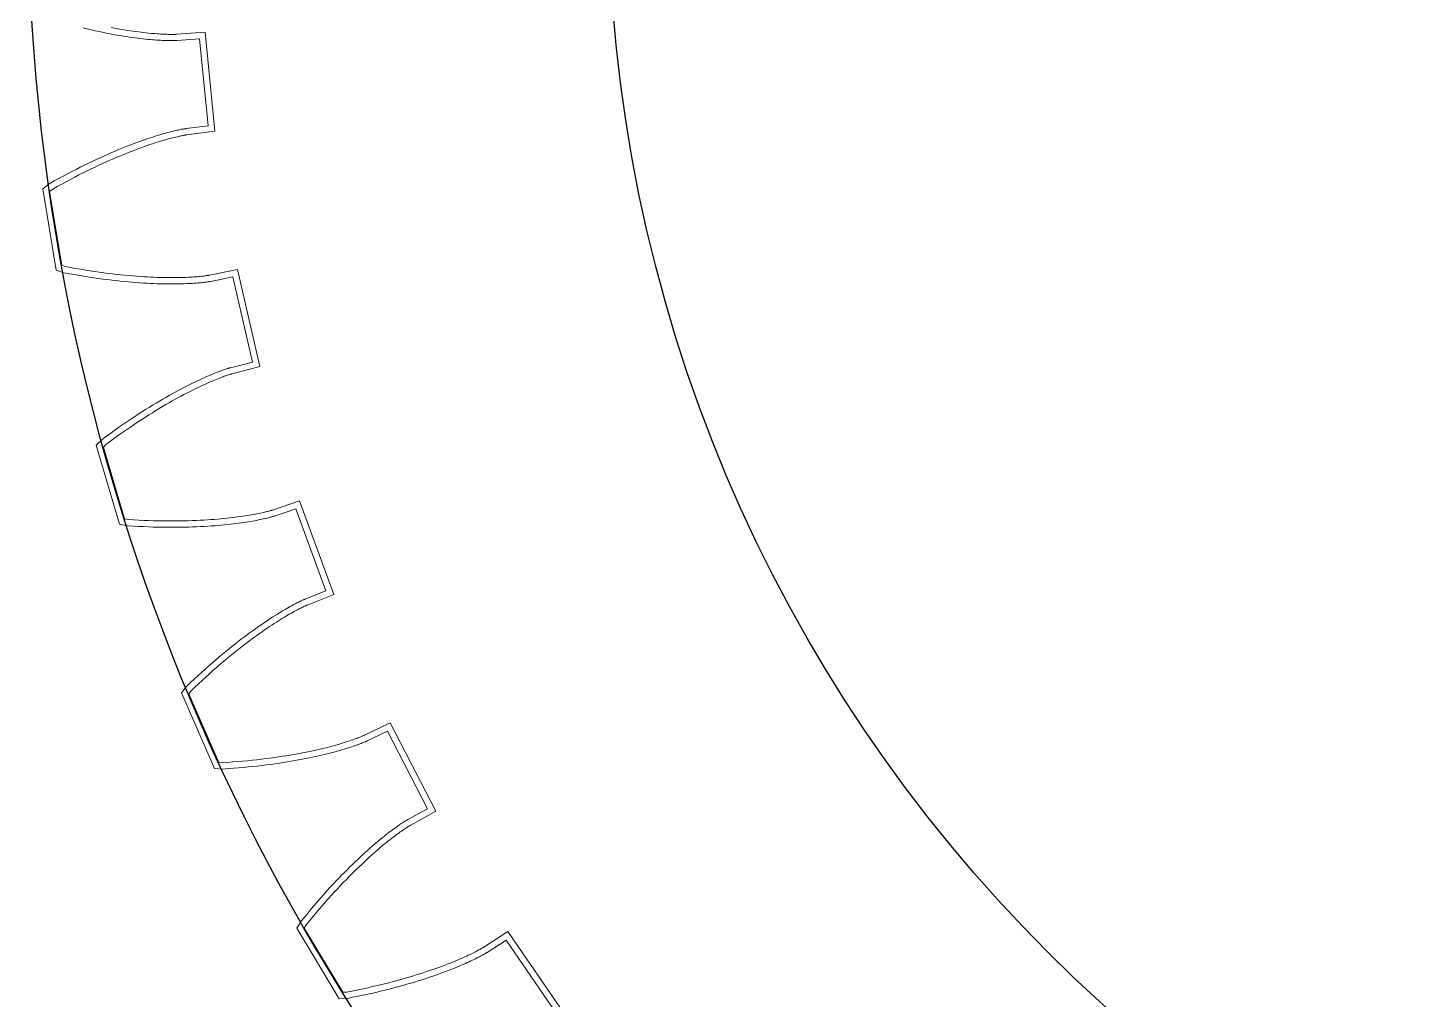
# Model space of a CAD drawing. Header units: inches. Extents: x -44 to 82, y -33 to 33.
# Drawn here: x -33.02 to -10.79, y -17.59 to -2.16 of the extents above; entities that cross this region are included whole.
import ezdxf

# ---------------------------------------------------------------- set-up
doc = ezdxf.new("R2010")
doc.units = ezdxf.units.IN
doc.header["$MEASUREMENT"] = 0
for name, color, linetype in [('gearMount', 6, 'Continuous'), ('gearsBot_kerf', 133, 'Continuous'), ('gearsTop', 5, 'Continuous'), ('gearsTop_kerf', 163, 'Continuous')]:
    doc.layers.add(name, color=color, linetype=linetype)

msp = doc.modelspace()

# ---------------------------------------------------------------- linework, layer by layer
at = {"layer": 'gearMount'}
msp.add_circle((0.001, -0.004), 33.02, dxfattribs=at)
at = {"layer": 'gearsBot_kerf', "lineweight": 18}
msp.add_lwpolyline([(-32.144, -2.159), (-32.079, -2.175), (-32.016, -2.19), (-31.954, -2.203), (-31.893, -2.217), (-31.834, -2.229), (-31.776, -2.241), (-31.719, -2.252), (-31.664, -2.262), (-31.61, -2.272), (-31.558, -2.281), (-31.507, -2.289), (-31.457, -2.297), (-31.409, -2.304), (-31.363, -2.311), (-31.317, -2.317), (-31.274, -2.323), (-31.231, -2.328), (-31.19, -2.333), (-31.151, -2.337), (-31.113, -2.341), (-31.076, -2.344), (-31.041, -2.347), (-31.008, -2.35), (-30.976, -2.352), (-30.945, -2.354), (-30.916, -2.356), (-30.888, -2.358), (-30.862, -2.359), (-30.838, -2.36), (-30.815, -2.36), (-30.793, -2.361), (-30.773, -2.361), (-30.754, -2.361), (-30.737, -2.361), (-30.721, -2.361), (-30.707, -2.361), (-30.694, -2.361), (-30.683, -2.361), (-30.674, -2.36), (-30.665, -2.36), (-30.659, -2.36), (-30.653, -2.36), (-30.296, -2.333), (-30.158, -3.713), (-30.513, -3.758), (-30.519, -3.759), (-30.526, -3.76), (-30.534, -3.761), (-30.543, -3.763), (-30.554, -3.765), (-30.567, -3.767), (-30.581, -3.769), (-30.596, -3.773), (-30.613, -3.776), (-30.631, -3.78), (-30.651, -3.784), (-30.672, -3.789), (-30.694, -3.794), (-30.718, -3.8), (-30.744, -3.806), (-30.771, -3.813), (-30.799, -3.821), (-30.828, -3.829), (-30.859, -3.837), (-30.892, -3.847), (-30.925, -3.857), (-30.961, -3.867), (-30.997, -3.879), (-31.035, -3.891), (-31.074, -3.903), (-31.114, -3.917), (-31.156, -3.931), (-31.199, -3.946), (-31.244, -3.962), (-31.289, -3.978), (-31.336, -3.996), (-31.385, -4.014), (-31.434, -4.033), (-31.485, -4.054), (-31.537, -4.075), (-31.59, -4.097), (-31.645, -4.119), (-31.701, -4.143), (-31.757, -4.168), (-31.816, -4.194), (-31.875, -4.221), (-31.935, -4.249), (-31.997, -4.278), (-32.06, -4.308), (-32.124, -4.339), (-32.189, -4.371), (-32.255, -4.405), (-32.322, -4.439), (-32.39, -4.475), (-32.46, -4.512), (-32.53, -4.55), (-32.602, -4.589), (-32.68, -4.633), (-32.783, -4.712), (-32.572, -6.003), (-32.449, -6.045), (-32.361, -6.061), (-32.28, -6.076), (-32.201, -6.089), (-32.124, -6.102), (-32.048, -6.114), (-31.973, -6.125), (-31.9, -6.136), (-31.828, -6.146), (-31.757, -6.155), (-31.688, -6.163), (-31.62, -6.171), (-31.554, -6.178), (-31.489, -6.185), (-31.426, -6.191), (-31.364, -6.196), (-31.304, -6.201), (-31.245, -6.206), (-31.187, -6.209), (-31.131, -6.213), (-31.077, -6.216), (-31.024, -6.218), (-30.972, -6.22), (-30.922, -6.222), (-30.873, -6.223), (-30.826, -6.224), (-30.78, -6.224), (-30.736, -6.224), (-30.694, -6.224), (-30.653, -6.224), (-30.613, -6.223), (-30.575, -6.222), (-30.538, -6.221), (-30.503, -6.219), (-30.469, -6.218), (-30.437, -6.216), (-30.407, -6.214), (-30.378, -6.212), (-30.35, -6.21), (-30.324, -6.208), (-30.299, -6.206), (-30.276, -6.204), (-30.255, -6.202), (-30.235, -6.2), (-30.216, -6.197), (-30.199, -6.195), (-30.183, -6.193), (-30.169, -6.191), (-30.157, -6.19), (-30.146, -6.188), (-30.136, -6.186), (-30.128, -6.185), (-30.122, -6.184), (-30.116, -6.183), (-29.765, -6.112), (-29.456, -7.464), (-29.802, -7.553), (-29.807, -7.554), (-29.814, -7.556), (-29.822, -7.558), (-29.831, -7.561), (-29.842, -7.564), (-29.854, -7.568), (-29.867, -7.573), (-29.882, -7.578), (-29.899, -7.583), (-29.916, -7.589), (-29.935, -7.596), (-29.956, -7.604), (-29.977, -7.612), (-30, -7.62), (-30.025, -7.63), (-30.05, -7.64), (-30.077, -7.651), (-30.106, -7.663), (-30.136, -7.675), (-30.166, -7.688), (-30.199, -7.702), (-30.232, -7.717), (-30.267, -7.733), (-30.303, -7.75), (-30.34, -7.767), (-30.379, -7.786), (-30.418, -7.805), (-30.459, -7.825), (-30.501, -7.847), (-30.544, -7.869), (-30.589, -7.892), (-30.635, -7.916), (-30.681, -7.942), (-30.729, -7.968), (-30.778, -7.995), (-30.828, -8.024), (-30.879, -8.053), (-30.932, -8.084), (-30.985, -8.116), (-31.039, -8.149), (-31.095, -8.183), (-31.151, -8.218), (-31.209, -8.255), (-31.267, -8.292), (-31.327, -8.331), (-31.387, -8.371), (-31.449, -8.413), (-31.511, -8.456), (-31.575, -8.5), (-31.639, -8.545), (-31.704, -8.592), (-31.77, -8.64), (-31.842, -8.693), (-31.935, -8.784), (-31.563, -10.038), (-31.436, -10.064), (-31.346, -10.069), (-31.265, -10.074), (-31.185, -10.077), (-31.106, -10.08), (-31.029, -10.083), (-30.954, -10.085), (-30.879, -10.086), (-30.807, -10.087), (-30.736, -10.087), (-30.666, -10.087), (-30.598, -10.086), (-30.531, -10.085), (-30.466, -10.083), (-30.403, -10.081), (-30.341, -10.079), (-30.28, -10.076), (-30.221, -10.073), (-30.164, -10.069), (-30.108, -10.066), (-30.053, -10.062), (-30, -10.057), (-29.949, -10.053), (-29.899, -10.048), (-29.85, -10.043), (-29.803, -10.038), (-29.758, -10.033), (-29.714, -10.028), (-29.672, -10.022), (-29.631, -10.016), (-29.592, -10.011), (-29.554, -10.005), (-29.518, -9.999), (-29.483, -9.994), (-29.45, -9.988), (-29.419, -9.982), (-29.388, -9.977), (-29.36, -9.971), (-29.333, -9.965), (-29.307, -9.96), (-29.283, -9.955), (-29.26, -9.95), (-29.239, -9.945), (-29.22, -9.94), (-29.202, -9.936), (-29.185, -9.932), (-29.17, -9.928), (-29.156, -9.924), (-29.144, -9.921), (-29.133, -9.918), (-29.124, -9.915), (-29.116, -9.913), (-29.109, -9.911), (-29.104, -9.909), (-28.765, -9.795), (-28.288, -11.097), (-28.621, -11.228), (-28.626, -11.231), (-28.632, -11.233), (-28.64, -11.237), (-28.649, -11.241), (-28.659, -11.245), (-28.67, -11.25), (-28.683, -11.257), (-28.697, -11.263), (-28.713, -11.271), (-28.73, -11.279), (-28.748, -11.288), (-28.767, -11.298), (-28.787, -11.309), (-28.809, -11.32), (-28.832, -11.333), (-28.856, -11.346), (-28.882, -11.36), (-28.909, -11.376), (-28.936, -11.392), (-28.965, -11.409), (-28.996, -11.427), (-29.027, -11.446), (-29.059, -11.466), (-29.093, -11.487), (-29.128, -11.509), (-29.164, -11.532), (-29.201, -11.556), (-29.239, -11.581), (-29.278, -11.608), (-29.318, -11.635), (-29.359, -11.664), (-29.401, -11.694), (-29.444, -11.724), (-29.489, -11.757), (-29.534, -11.79), (-29.58, -11.824), (-29.627, -11.86), (-29.675, -11.897), (-29.724, -11.935), (-29.774, -11.975), (-29.825, -12.016), (-29.876, -12.058), (-29.929, -12.101), (-29.982, -12.146), (-30.036, -12.192), (-30.091, -12.239), (-30.147, -12.288), (-30.203, -12.339), (-30.261, -12.39), (-30.319, -12.443), (-30.378, -12.498), (-30.437, -12.553), (-30.502, -12.615), (-30.582, -12.717), (-30.057, -13.915), (-29.927, -13.925), (-29.838, -13.919), (-29.756, -13.913), (-29.676, -13.907), (-29.598, -13.9), (-29.521, -13.892), (-29.446, -13.885), (-29.372, -13.877), (-29.3, -13.868), (-29.23, -13.86), (-29.161, -13.851), (-29.093, -13.841), (-29.027, -13.832), (-28.963, -13.822), (-28.9, -13.812), (-28.839, -13.802), (-28.779, -13.792), (-28.721, -13.781), (-28.664, -13.771), (-28.609, -13.76), (-28.555, -13.749), (-28.503, -13.738), (-28.453, -13.727), (-28.404, -13.716), (-28.357, -13.705), (-28.311, -13.695), (-28.266, -13.684), (-28.224, -13.673), (-28.182, -13.662), (-28.143, -13.651), (-28.104, -13.641), (-28.068, -13.63), (-28.033, -13.62), (-27.999, -13.61), (-27.967, -13.6), (-27.936, -13.591), (-27.907, -13.581), (-27.879, -13.572), (-27.853, -13.563), (-27.828, -13.555), (-27.805, -13.547), (-27.783, -13.539), (-27.763, -13.531), (-27.744, -13.524), (-27.726, -13.518), (-27.71, -13.511), (-27.696, -13.505), (-27.683, -13.5), (-27.671, -13.495), (-27.661, -13.491), (-27.652, -13.487), (-27.644, -13.484), (-27.638, -13.481), (-27.633, -13.478), (-27.311, -13.323), (-26.675, -14.555), (-26.988, -14.727), (-26.993, -14.73), (-26.999, -14.733), (-27.006, -14.738), (-27.014, -14.743), (-27.024, -14.749), (-27.035, -14.755), (-27.047, -14.763), (-27.06, -14.771), (-27.074, -14.781), (-27.09, -14.791), (-27.107, -14.802), (-27.124, -14.815), (-27.143, -14.828), (-27.164, -14.842), (-27.185, -14.857), (-27.207, -14.874), (-27.231, -14.891), (-27.255, -14.909), (-27.281, -14.929), (-27.308, -14.949), (-27.335, -14.971), (-27.364, -14.994), (-27.394, -15.018), (-27.424, -15.043), (-27.456, -15.069), (-27.489, -15.096), (-27.522, -15.125), (-27.557, -15.155), (-27.593, -15.186), (-27.629, -15.218), (-27.666, -15.252), (-27.704, -15.286), (-27.743, -15.323), (-27.783, -15.36), (-27.824, -15.399), (-27.865, -15.439), (-27.907, -15.48), (-27.95, -15.523), (-27.994, -15.567), (-28.039, -15.612), (-28.084, -15.659), (-28.13, -15.707), (-28.176, -15.757), (-28.224, -15.808), (-28.272, -15.861), (-28.32, -15.915), (-28.37, -15.97), (-28.419, -16.027), (-28.47, -16.085), (-28.521, -16.145), (-28.572, -16.206), (-28.624, -16.269), (-28.681, -16.339), (-28.748, -16.45), (-28.076, -17.572), (-27.947, -17.566), (-27.858, -17.549), (-27.778, -17.533), (-27.7, -17.516), (-27.623, -17.5), (-27.548, -17.483), (-27.474, -17.466), (-27.402, -17.449), (-27.331, -17.431), (-27.263, -17.414), (-27.195, -17.396), (-27.129, -17.379), (-27.065, -17.361), (-27.002, -17.343), (-26.941, -17.326), (-26.882, -17.308), (-26.824, -17.29), (-26.767, -17.272), (-26.713, -17.255), (-26.659, -17.237), (-26.608, -17.22), (-26.557, -17.203), (-26.509, -17.185), (-26.461, -17.168), (-26.416, -17.152), (-26.372, -17.135), (-26.329, -17.119), (-26.288, -17.103), (-26.248, -17.087), (-26.21, -17.071), (-26.174, -17.056), (-26.139, -17.041), (-26.105, -17.026), (-26.073, -17.012), (-26.042, -16.998), (-26.013, -16.985), (-25.985, -16.972), (-25.959, -16.96), (-25.934, -16.948), (-25.91, -16.936), (-25.888, -16.925), (-25.868, -16.914), (-25.848, -16.904), (-25.831, -16.895), (-25.814, -16.886), (-25.799, -16.878), (-25.785, -16.87), (-25.773, -16.863), (-25.762, -16.857), (-25.752, -16.851), (-25.744, -16.847), (-25.737, -16.842), (-25.731, -16.839), (-25.726, -16.836), (-25.426, -16.641), (-24.641, -17.784)], dxfattribs=at)
at = {"layer": 'gearsTop', "lineweight": 18}
msp.add_lwpolyline([(-31.7, -2.153), (-31.646, -2.164), (-31.593, -2.173), (-31.541, -2.182), (-31.491, -2.19), (-31.442, -2.198), (-31.395, -2.205), (-31.349, -2.212), (-31.304, -2.218), (-31.261, -2.223), (-31.219, -2.229), (-31.179, -2.233), (-31.141, -2.237), (-31.103, -2.241), (-31.067, -2.245), (-31.033, -2.248), (-31, -2.25), (-30.969, -2.253), (-30.939, -2.255), (-30.911, -2.256), (-30.884, -2.258), (-30.858, -2.259), (-30.834, -2.26), (-30.812, -2.26), (-30.791, -2.261), (-30.771, -2.261), (-30.753, -2.261), (-30.737, -2.261), (-30.722, -2.261), (-30.708, -2.261), (-30.696, -2.261), (-30.686, -2.261), (-30.677, -2.261), (-30.67, -2.26), (-30.664, -2.26), (-30.659, -2.26), (-30.206, -2.226), (-30.049, -3.8), (-30.499, -3.857), (-30.504, -3.858), (-30.51, -3.858), (-30.517, -3.86), (-30.526, -3.861), (-30.536, -3.863), (-30.548, -3.865), (-30.561, -3.868), (-30.576, -3.871), (-30.592, -3.874), (-30.61, -3.878), (-30.629, -3.882), (-30.649, -3.886), (-30.671, -3.892), (-30.695, -3.897), (-30.719, -3.903), (-30.745, -3.91), (-30.773, -3.917), (-30.802, -3.925), (-30.832, -3.934), (-30.864, -3.943), (-30.897, -3.952), (-30.931, -3.963), (-30.967, -3.974), (-31.004, -3.986), (-31.043, -3.998), (-31.082, -4.011), (-31.124, -4.025), (-31.166, -4.04), (-31.21, -4.056), (-31.255, -4.072), (-31.301, -4.089), (-31.349, -4.108), (-31.398, -4.127), (-31.448, -4.146), (-31.499, -4.167), (-31.552, -4.189), (-31.606, -4.211), (-31.661, -4.235), (-31.717, -4.26), (-31.775, -4.285), (-31.833, -4.312), (-31.893, -4.34), (-31.954, -4.368), (-32.016, -4.398), (-32.08, -4.429), (-32.144, -4.461), (-32.209, -4.494), (-32.276, -4.528), (-32.344, -4.564), (-32.413, -4.6), (-32.482, -4.638), (-32.553, -4.677), (-32.625, -4.717), (-32.675, -4.755), (-32.483, -5.927), (-32.424, -5.948), (-32.343, -5.963), (-32.263, -5.977), (-32.185, -5.991), (-32.108, -6.003), (-32.032, -6.015), (-31.958, -6.027), (-31.886, -6.037), (-31.814, -6.047), (-31.745, -6.056), (-31.676, -6.064), (-31.609, -6.072), (-31.544, -6.079), (-31.48, -6.086), (-31.417, -6.091), (-31.356, -6.097), (-31.296, -6.102), (-31.238, -6.106), (-31.181, -6.11), (-31.126, -6.113), (-31.072, -6.116), (-31.019, -6.118), (-30.968, -6.12), (-30.919, -6.122), (-30.871, -6.123), (-30.825, -6.124), (-30.78, -6.124), (-30.736, -6.124), (-30.694, -6.124), (-30.654, -6.124), (-30.615, -6.123), (-30.578, -6.122), (-30.542, -6.121), (-30.507, -6.12), (-30.474, -6.118), (-30.443, -6.116), (-30.413, -6.115), (-30.385, -6.113), (-30.358, -6.111), (-30.332, -6.109), (-30.308, -6.107), (-30.286, -6.104), (-30.265, -6.102), (-30.246, -6.1), (-30.228, -6.098), (-30.212, -6.096), (-30.197, -6.094), (-30.183, -6.092), (-30.171, -6.091), (-30.161, -6.089), (-30.152, -6.088), (-30.145, -6.086), (-30.139, -6.085), (-30.135, -6.085), (-29.69, -5.995), (-29.336, -7.536), (-29.776, -7.649), (-29.78, -7.65), (-29.786, -7.652), (-29.793, -7.654), (-29.802, -7.657), (-29.812, -7.66), (-29.823, -7.664), (-29.836, -7.668), (-29.85, -7.672), (-29.866, -7.678), (-29.883, -7.684), (-29.901, -7.69), (-29.921, -7.697), (-29.942, -7.705), (-29.965, -7.714), (-29.988, -7.723), (-30.013, -7.733), (-30.04, -7.744), (-30.067, -7.755), (-30.096, -7.767), (-30.127, -7.78), (-30.158, -7.794), (-30.191, -7.809), (-30.225, -7.824), (-30.261, -7.84), (-30.297, -7.858), (-30.335, -7.876), (-30.374, -7.895), (-30.414, -7.915), (-30.456, -7.936), (-30.498, -7.958), (-30.542, -7.98), (-30.587, -8.004), (-30.633, -8.029), (-30.681, -8.055), (-30.729, -8.082), (-30.779, -8.11), (-30.829, -8.14), (-30.881, -8.17), (-30.934, -8.201), (-30.987, -8.234), (-31.042, -8.268), (-31.098, -8.303), (-31.155, -8.339), (-31.213, -8.376), (-31.272, -8.415), (-31.332, -8.455), (-31.393, -8.496), (-31.454, -8.538), (-31.517, -8.582), (-31.581, -8.626), (-31.645, -8.673), (-31.711, -8.72), (-31.777, -8.769), (-31.822, -8.813), (-31.484, -9.952), (-31.423, -9.965), (-31.341, -9.97), (-31.26, -9.974), (-31.181, -9.977), (-31.103, -9.98), (-31.026, -9.983), (-30.951, -9.985), (-30.878, -9.986), (-30.806, -9.987), (-30.736, -9.987), (-30.667, -9.987), (-30.599, -9.986), (-30.534, -9.985), (-30.469, -9.983), (-30.406, -9.981), (-30.345, -9.979), (-30.285, -9.976), (-30.227, -9.973), (-30.17, -9.97), (-30.115, -9.966), (-30.061, -9.962), (-30.008, -9.958), (-29.958, -9.953), (-29.908, -9.949), (-29.861, -9.944), (-29.815, -9.939), (-29.77, -9.934), (-29.727, -9.928), (-29.685, -9.923), (-29.645, -9.917), (-29.607, -9.912), (-29.57, -9.906), (-29.534, -9.901), (-29.5, -9.895), (-29.468, -9.889), (-29.437, -9.884), (-29.407, -9.878), (-29.379, -9.873), (-29.353, -9.868), (-29.328, -9.862), (-29.304, -9.857), (-29.283, -9.852), (-29.262, -9.848), (-29.243, -9.843), (-29.226, -9.839), (-29.21, -9.835), (-29.195, -9.831), (-29.182, -9.828), (-29.171, -9.824), (-29.161, -9.821), (-29.152, -9.819), (-29.145, -9.817), (-29.139, -9.815), (-29.135, -9.814), (-28.705, -9.669), (-28.161, -11.154), (-28.583, -11.321), (-28.587, -11.323), (-28.593, -11.325), (-28.6, -11.328), (-28.608, -11.332), (-28.617, -11.336), (-28.628, -11.341), (-28.64, -11.347), (-28.654, -11.353), (-28.669, -11.361), (-28.685, -11.369), (-28.702, -11.377), (-28.721, -11.387), (-28.741, -11.397), (-28.762, -11.409), (-28.784, -11.421), (-28.808, -11.434), (-28.833, -11.448), (-28.859, -11.462), (-28.886, -11.478), (-28.915, -11.495), (-28.944, -11.512), (-28.975, -11.531), (-29.007, -11.551), (-29.04, -11.571), (-29.074, -11.593), (-29.109, -11.616), (-29.146, -11.64), (-29.183, -11.664), (-29.222, -11.69), (-29.261, -11.717), (-29.302, -11.746), (-29.343, -11.775), (-29.386, -11.806), (-29.43, -11.837), (-29.474, -11.87), (-29.52, -11.904), (-29.566, -11.94), (-29.614, -11.976), (-29.662, -12.014), (-29.711, -12.053), (-29.762, -12.093), (-29.813, -12.135), (-29.865, -12.178), (-29.918, -12.222), (-29.971, -12.268), (-30.026, -12.315), (-30.081, -12.363), (-30.137, -12.413), (-30.194, -12.464), (-30.251, -12.517), (-30.309, -12.571), (-30.368, -12.626), (-30.428, -12.683), (-30.467, -12.732), (-29.989, -13.82), (-29.927, -13.825), (-29.845, -13.819), (-29.764, -13.813), (-29.685, -13.807), (-29.607, -13.8), (-29.531, -13.793), (-29.456, -13.785), (-29.384, -13.777), (-29.312, -13.769), (-29.242, -13.76), (-29.174, -13.752), (-29.107, -13.742), (-29.042, -13.733), (-28.978, -13.723), (-28.916, -13.714), (-28.855, -13.703), (-28.796, -13.693), (-28.739, -13.683), (-28.683, -13.672), (-28.628, -13.662), (-28.576, -13.651), (-28.524, -13.64), (-28.474, -13.63), (-28.426, -13.619), (-28.38, -13.608), (-28.334, -13.597), (-28.291, -13.587), (-28.249, -13.576), (-28.208, -13.565), (-28.169, -13.555), (-28.131, -13.545), (-28.095, -13.534), (-28.061, -13.524), (-28.028, -13.514), (-27.996, -13.505), (-27.966, -13.495), (-27.938, -13.486), (-27.911, -13.477), (-27.885, -13.469), (-27.861, -13.46), (-27.838, -13.452), (-27.817, -13.445), (-27.798, -13.438), (-27.779, -13.431), (-27.763, -13.424), (-27.747, -13.418), (-27.733, -13.413), (-27.721, -13.408), (-27.71, -13.403), (-27.7, -13.399), (-27.692, -13.395), (-27.685, -13.392), (-27.68, -13.39), (-27.675, -13.388), (-27.267, -13.19), (-26.542, -14.596), (-26.939, -14.814), (-26.943, -14.817), (-26.948, -14.82), (-26.955, -14.823), (-26.962, -14.828), (-26.971, -14.834), (-26.981, -14.84), (-26.993, -14.847), (-27.005, -14.855), (-27.019, -14.864), (-27.034, -14.874), (-27.05, -14.885), (-27.068, -14.897), (-27.086, -14.91), (-27.106, -14.924), (-27.126, -14.938), (-27.148, -14.954), (-27.171, -14.971), (-27.195, -14.989), (-27.22, -15.008), (-27.246, -15.028), (-27.273, -15.049), (-27.302, -15.072), (-27.331, -15.095), (-27.361, -15.12), (-27.392, -15.146), (-27.424, -15.173), (-27.457, -15.201), (-27.491, -15.23), (-27.526, -15.261), (-27.562, -15.293), (-27.599, -15.326), (-27.637, -15.36), (-27.675, -15.396), (-27.714, -15.433), (-27.754, -15.471), (-27.795, -15.51), (-27.837, -15.551), (-27.88, -15.593), (-27.923, -15.637), (-27.967, -15.682), (-28.012, -15.728), (-28.057, -15.776), (-28.103, -15.825), (-28.15, -15.876), (-28.198, -15.928), (-28.246, -15.981), (-28.295, -16.036), (-28.344, -16.092), (-28.394, -16.15), (-28.444, -16.21), (-28.495, -16.27), (-28.547, -16.333), (-28.599, -16.397), (-28.631, -16.45), (-28.021, -17.47), (-27.959, -17.467), (-27.878, -17.451), (-27.798, -17.435), (-27.721, -17.419), (-27.644, -17.402), (-27.57, -17.385), (-27.497, -17.369), (-27.425, -17.352), (-27.356, -17.334), (-27.287, -17.317), (-27.221, -17.3), (-27.156, -17.282), (-27.092, -17.265), (-27.03, -17.247), (-26.97, -17.23), (-26.911, -17.212), (-26.853, -17.195), (-26.798, -17.177), (-26.744, -17.16), (-26.691, -17.142), (-26.64, -17.125), (-26.59, -17.108), (-26.542, -17.091), (-26.496, -17.074), (-26.451, -17.058), (-26.407, -17.042), (-26.365, -17.025), (-26.325, -17.01), (-26.286, -16.994), (-26.248, -16.979), (-26.212, -16.964), (-26.178, -16.949), (-26.145, -16.935), (-26.113, -16.921), (-26.083, -16.907), (-26.055, -16.894), (-26.028, -16.882), (-26.002, -16.869), (-25.978, -16.858), (-25.955, -16.846), (-25.933, -16.836), (-25.913, -16.825), (-25.895, -16.816), (-25.877, -16.807), (-25.862, -16.798), (-25.847, -16.79), (-25.834, -16.783), (-25.822, -16.776), (-25.812, -16.77), (-25.803, -16.765), (-25.795, -16.761), (-25.789, -16.757), (-25.784, -16.754), (-25.78, -16.751), (-25.399, -16.504), (-24.503, -17.807)], dxfattribs=at)
at = {"layer": 'gearsTop'}
msp.add_circle((0, 0), 23.8, dxfattribs=at)
at = {"layer": 'gearsTop_kerf', "lineweight": 18}
msp.add_lwpolyline([(-32.144, -2.159), (-32.079, -2.175), (-32.016, -2.19), (-31.954, -2.203), (-31.893, -2.217), (-31.834, -2.229), (-31.776, -2.241), (-31.719, -2.252), (-31.664, -2.262), (-31.61, -2.272), (-31.558, -2.281), (-31.507, -2.289), (-31.457, -2.297), (-31.409, -2.304), (-31.363, -2.311), (-31.317, -2.317), (-31.274, -2.323), (-31.231, -2.328), (-31.19, -2.333), (-31.151, -2.337), (-31.113, -2.341), (-31.076, -2.344), (-31.041, -2.347), (-31.008, -2.35), (-30.976, -2.352), (-30.945, -2.354), (-30.916, -2.356), (-30.888, -2.358), (-30.862, -2.359), (-30.838, -2.36), (-30.815, -2.36), (-30.793, -2.361), (-30.773, -2.361), (-30.754, -2.361), (-30.737, -2.361), (-30.721, -2.361), (-30.707, -2.361), (-30.694, -2.361), (-30.683, -2.361), (-30.674, -2.36), (-30.665, -2.36), (-30.659, -2.36), (-30.653, -2.36), (-30.296, -2.333), (-30.158, -3.713), (-30.513, -3.758), (-30.519, -3.759), (-30.526, -3.76), (-30.534, -3.761), (-30.543, -3.763), (-30.554, -3.765), (-30.567, -3.767), (-30.581, -3.769), (-30.596, -3.773), (-30.613, -3.776), (-30.631, -3.78), (-30.651, -3.784), (-30.672, -3.789), (-30.694, -3.794), (-30.718, -3.8), (-30.744, -3.806), (-30.771, -3.813), (-30.799, -3.821), (-30.828, -3.829), (-30.859, -3.837), (-30.892, -3.847), (-30.925, -3.857), (-30.961, -3.867), (-30.997, -3.879), (-31.035, -3.891), (-31.074, -3.903), (-31.114, -3.917), (-31.156, -3.931), (-31.199, -3.946), (-31.244, -3.962), (-31.289, -3.978), (-31.336, -3.996), (-31.385, -4.014), (-31.434, -4.033), (-31.485, -4.054), (-31.537, -4.075), (-31.59, -4.097), (-31.645, -4.119), (-31.701, -4.143), (-31.757, -4.168), (-31.816, -4.194), (-31.875, -4.221), (-31.935, -4.249), (-31.997, -4.278), (-32.06, -4.308), (-32.124, -4.339), (-32.189, -4.371), (-32.255, -4.405), (-32.322, -4.439), (-32.39, -4.475), (-32.46, -4.512), (-32.53, -4.55), (-32.602, -4.589), (-32.68, -4.633), (-32.783, -4.712), (-32.572, -6.003), (-32.449, -6.045), (-32.361, -6.061), (-32.28, -6.076), (-32.201, -6.089), (-32.124, -6.102), (-32.048, -6.114), (-31.973, -6.125), (-31.9, -6.136), (-31.828, -6.146), (-31.757, -6.155), (-31.688, -6.163), (-31.62, -6.171), (-31.554, -6.178), (-31.489, -6.185), (-31.426, -6.191), (-31.364, -6.196), (-31.304, -6.201), (-31.245, -6.206), (-31.187, -6.209), (-31.131, -6.213), (-31.077, -6.216), (-31.024, -6.218), (-30.972, -6.22), (-30.922, -6.222), (-30.873, -6.223), (-30.826, -6.224), (-30.78, -6.224), (-30.736, -6.224), (-30.694, -6.224), (-30.653, -6.224), (-30.613, -6.223), (-30.575, -6.222), (-30.538, -6.221), (-30.503, -6.219), (-30.469, -6.218), (-30.437, -6.216), (-30.407, -6.214), (-30.378, -6.212), (-30.35, -6.21), (-30.324, -6.208), (-30.299, -6.206), (-30.276, -6.204), (-30.255, -6.202), (-30.235, -6.2), (-30.216, -6.197), (-30.199, -6.195), (-30.183, -6.193), (-30.169, -6.191), (-30.157, -6.19), (-30.146, -6.188), (-30.136, -6.186), (-30.128, -6.185), (-30.122, -6.184), (-30.116, -6.183), (-29.765, -6.112), (-29.456, -7.464), (-29.802, -7.553), (-29.807, -7.554), (-29.814, -7.556), (-29.822, -7.558), (-29.831, -7.561), (-29.842, -7.564), (-29.854, -7.568), (-29.867, -7.573), (-29.882, -7.578), (-29.899, -7.583), (-29.916, -7.589), (-29.935, -7.596), (-29.956, -7.604), (-29.977, -7.612), (-30, -7.62), (-30.025, -7.63), (-30.05, -7.64), (-30.077, -7.651), (-30.106, -7.663), (-30.136, -7.675), (-30.166, -7.688), (-30.199, -7.702), (-30.232, -7.717), (-30.267, -7.733), (-30.303, -7.75), (-30.34, -7.767), (-30.379, -7.786), (-30.418, -7.805), (-30.459, -7.825), (-30.501, -7.847), (-30.544, -7.869), (-30.589, -7.892), (-30.635, -7.916), (-30.681, -7.942), (-30.729, -7.968), (-30.778, -7.995), (-30.828, -8.024), (-30.879, -8.053), (-30.932, -8.084), (-30.985, -8.116), (-31.039, -8.149), (-31.095, -8.183), (-31.151, -8.218), (-31.209, -8.255), (-31.267, -8.292), (-31.327, -8.331), (-31.387, -8.371), (-31.449, -8.413), (-31.511, -8.456), (-31.575, -8.5), (-31.639, -8.545), (-31.704, -8.592), (-31.77, -8.64), (-31.842, -8.693), (-31.935, -8.784), (-31.563, -10.038), (-31.436, -10.064), (-31.346, -10.069), (-31.265, -10.074), (-31.185, -10.077), (-31.106, -10.08), (-31.029, -10.083), (-30.954, -10.085), (-30.879, -10.086), (-30.807, -10.087), (-30.736, -10.087), (-30.666, -10.087), (-30.598, -10.086), (-30.531, -10.085), (-30.466, -10.083), (-30.403, -10.081), (-30.341, -10.079), (-30.28, -10.076), (-30.221, -10.073), (-30.164, -10.069), (-30.108, -10.066), (-30.053, -10.062), (-30, -10.057), (-29.949, -10.053), (-29.899, -10.048), (-29.85, -10.043), (-29.803, -10.038), (-29.758, -10.033), (-29.714, -10.028), (-29.672, -10.022), (-29.631, -10.016), (-29.592, -10.011), (-29.554, -10.005), (-29.518, -9.999), (-29.483, -9.994), (-29.45, -9.988), (-29.419, -9.982), (-29.388, -9.977), (-29.36, -9.971), (-29.333, -9.965), (-29.307, -9.96), (-29.283, -9.955), (-29.26, -9.95), (-29.239, -9.945), (-29.22, -9.94), (-29.202, -9.936), (-29.185, -9.932), (-29.17, -9.928), (-29.156, -9.924), (-29.144, -9.921), (-29.133, -9.918), (-29.124, -9.915), (-29.116, -9.913), (-29.109, -9.911), (-29.104, -9.909), (-28.765, -9.795), (-28.288, -11.097), (-28.621, -11.228), (-28.626, -11.231), (-28.632, -11.233), (-28.64, -11.237), (-28.649, -11.241), (-28.659, -11.245), (-28.67, -11.25), (-28.683, -11.257), (-28.697, -11.263), (-28.713, -11.271), (-28.73, -11.279), (-28.748, -11.288), (-28.767, -11.298), (-28.787, -11.309), (-28.809, -11.32), (-28.832, -11.333), (-28.856, -11.346), (-28.882, -11.36), (-28.909, -11.376), (-28.936, -11.392), (-28.965, -11.409), (-28.996, -11.427), (-29.027, -11.446), (-29.059, -11.466), (-29.093, -11.487), (-29.128, -11.509), (-29.164, -11.532), (-29.201, -11.556), (-29.239, -11.581), (-29.278, -11.608), (-29.318, -11.635), (-29.359, -11.664), (-29.401, -11.694), (-29.444, -11.724), (-29.489, -11.757), (-29.534, -11.79), (-29.58, -11.824), (-29.627, -11.86), (-29.675, -11.897), (-29.724, -11.935), (-29.774, -11.975), (-29.825, -12.016), (-29.876, -12.058), (-29.929, -12.101), (-29.982, -12.146), (-30.036, -12.192), (-30.091, -12.239), (-30.147, -12.288), (-30.203, -12.339), (-30.261, -12.39), (-30.319, -12.443), (-30.378, -12.498), (-30.437, -12.553), (-30.502, -12.615), (-30.582, -12.717), (-30.057, -13.915), (-29.927, -13.925), (-29.838, -13.919), (-29.756, -13.913), (-29.676, -13.907), (-29.598, -13.9), (-29.521, -13.892), (-29.446, -13.885), (-29.372, -13.877), (-29.3, -13.868), (-29.23, -13.86), (-29.161, -13.851), (-29.093, -13.841), (-29.027, -13.832), (-28.963, -13.822), (-28.9, -13.812), (-28.839, -13.802), (-28.779, -13.792), (-28.721, -13.781), (-28.664, -13.771), (-28.609, -13.76), (-28.555, -13.749), (-28.503, -13.738), (-28.453, -13.727), (-28.404, -13.716), (-28.357, -13.705), (-28.311, -13.695), (-28.266, -13.684), (-28.224, -13.673), (-28.182, -13.662), (-28.143, -13.651), (-28.104, -13.641), (-28.068, -13.63), (-28.033, -13.62), (-27.999, -13.61), (-27.967, -13.6), (-27.936, -13.591), (-27.907, -13.581), (-27.879, -13.572), (-27.853, -13.563), (-27.828, -13.555), (-27.805, -13.547), (-27.783, -13.539), (-27.763, -13.531), (-27.744, -13.524), (-27.726, -13.518), (-27.71, -13.511), (-27.696, -13.505), (-27.683, -13.5), (-27.671, -13.495), (-27.661, -13.491), (-27.652, -13.487), (-27.644, -13.484), (-27.638, -13.481), (-27.633, -13.478), (-27.311, -13.323), (-26.675, -14.555), (-26.988, -14.727), (-26.993, -14.73), (-26.999, -14.733), (-27.006, -14.738), (-27.014, -14.743), (-27.024, -14.749), (-27.035, -14.755), (-27.047, -14.763), (-27.06, -14.771), (-27.074, -14.781), (-27.09, -14.791), (-27.107, -14.802), (-27.124, -14.815), (-27.143, -14.828), (-27.164, -14.842), (-27.185, -14.857), (-27.207, -14.874), (-27.231, -14.891), (-27.255, -14.909), (-27.281, -14.929), (-27.308, -14.949), (-27.335, -14.971), (-27.364, -14.994), (-27.394, -15.018), (-27.424, -15.043), (-27.456, -15.069), (-27.489, -15.096), (-27.522, -15.125), (-27.557, -15.155), (-27.593, -15.186), (-27.629, -15.218), (-27.666, -15.252), (-27.704, -15.286), (-27.743, -15.323), (-27.783, -15.36), (-27.824, -15.399), (-27.865, -15.439), (-27.907, -15.48), (-27.95, -15.523), (-27.994, -15.567), (-28.039, -15.612), (-28.084, -15.659), (-28.13, -15.707), (-28.176, -15.757), (-28.224, -15.808), (-28.272, -15.861), (-28.32, -15.915), (-28.37, -15.97), (-28.419, -16.027), (-28.47, -16.085), (-28.521, -16.145), (-28.572, -16.206), (-28.624, -16.269), (-28.681, -16.339), (-28.748, -16.45), (-28.076, -17.572), (-27.947, -17.566), (-27.858, -17.549), (-27.778, -17.533), (-27.7, -17.516), (-27.623, -17.5), (-27.548, -17.483), (-27.474, -17.466), (-27.402, -17.449), (-27.331, -17.431), (-27.263, -17.414), (-27.195, -17.396), (-27.129, -17.379), (-27.065, -17.361), (-27.002, -17.343), (-26.941, -17.326), (-26.882, -17.308), (-26.824, -17.29), (-26.767, -17.272), (-26.713, -17.255), (-26.659, -17.237), (-26.608, -17.22), (-26.557, -17.203), (-26.509, -17.185), (-26.461, -17.168), (-26.416, -17.152), (-26.372, -17.135), (-26.329, -17.119), (-26.288, -17.103), (-26.248, -17.087), (-26.21, -17.071), (-26.174, -17.056), (-26.139, -17.041), (-26.105, -17.026), (-26.073, -17.012), (-26.042, -16.998), (-26.013, -16.985), (-25.985, -16.972), (-25.959, -16.96), (-25.934, -16.948), (-25.91, -16.936), (-25.888, -16.925), (-25.868, -16.914), (-25.848, -16.904), (-25.831, -16.895), (-25.814, -16.886), (-25.799, -16.878), (-25.785, -16.87), (-25.773, -16.863), (-25.762, -16.857), (-25.752, -16.851), (-25.744, -16.847), (-25.737, -16.842), (-25.731, -16.839), (-25.726, -16.836), (-25.426, -16.641), (-24.641, -17.784)], dxfattribs=at)
at = {"layer": 'gearsTop_kerf'}
msp.add_circle((0, 0), 23.8, dxfattribs=at)

doc.saveas('drawing.dxf')
